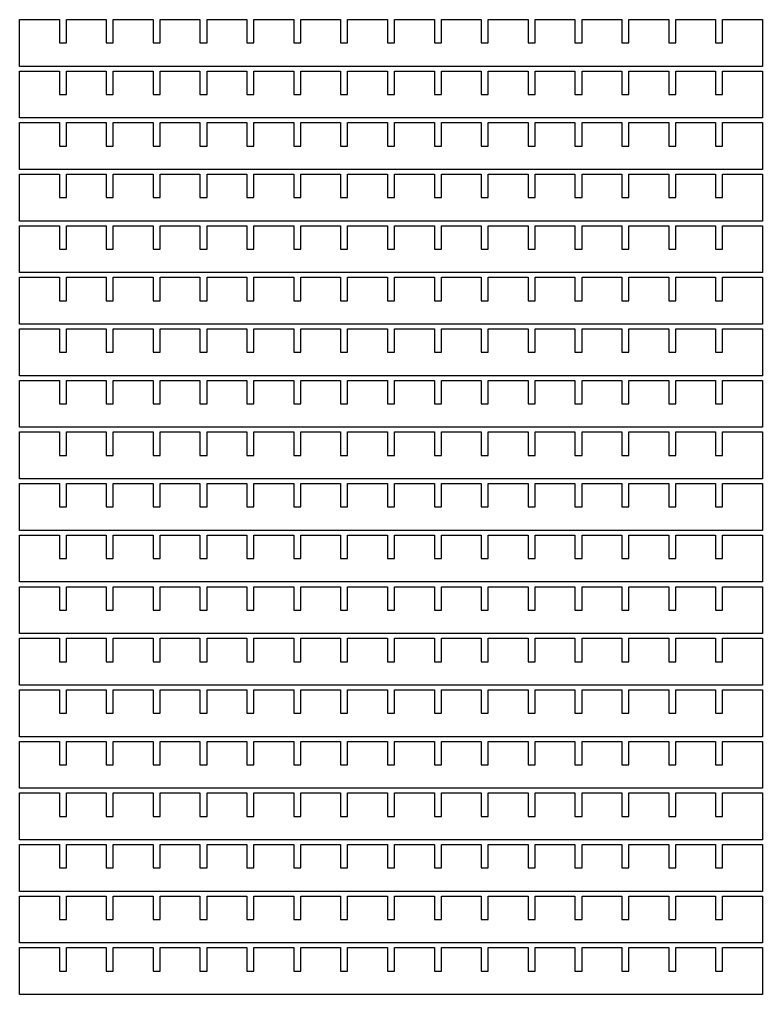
# Model space of a CAD drawing. Extents: x 2 to 649, y 2 to 418.
# Drawn here: x 332 to 649, y 2 to 418 of the extents above; entities that cross this region are included whole.
import ezdxf

# ---------------------------------------------------------------- set-up
doc = ezdxf.new("R2010")
doc.units = 0
doc.layers.add('C00-00-00-BLACK', color=7, linetype='CONTINUOUS')

msp = doc.modelspace()

# ---------------------------------------------------------------- linework, layer by layer
at = {"layer": 'C00-00-00-BLACK'}
for p, q in [((332.001, 408.002), (332.001, 417.999)), ((332.001, 417.999), (349.001, 417.999)), ((349.001, 417.999), (349.001, 408.002)), ((352.001, 408.002), (352.001, 417.999)), ((352.001, 417.999), (368.998, 417.999)), ((368.998, 417.999), (368.998, 408.002)), ((372.001, 408.002), (372.001, 417.999)), ((372.001, 417.999), (389.001, 417.999)), ((389.001, 417.999), (389.001, 408.002)), ((392, 408.002), (392, 417.999)), ((392, 417.999), (409, 417.999)), ((409, 417.999), (409, 408.002)), ((412.002, 408.002), (412.002, 417.999)), ((412.002, 417.999), (429.002, 417.999)), ((429.002, 417.999), (429.002, 408.002)), ((432.001, 408.002), (432.001, 417.999)), ((432.001, 417.999), (449.001, 417.999)), ((449.001, 417.999), (449.001, 408.002)), ((452, 408.002), (452, 417.999)), ((452, 417.999), (469, 417.999)), ((469, 417.999), (469, 408.002)), ((471.999, 408.002), (471.999, 417.999)), ((471.999, 417.999), (488.999, 417.999)), ((488.999, 417.999), (488.999, 408.002)), ((492.002, 408.002), (492.002, 417.999)), ((492.002, 417.999), (509.002, 417.999)), ((509.002, 417.999), (509.002, 408.002)), ((512, 408.002), (512, 417.999)), ((512, 417.999), (529.001, 417.999)), ((529.001, 417.999), (529.001, 408.002)), ((532.003, 408.002), (532.003, 417.999)), ((532.003, 417.999), (549, 417.999)), ((549, 417.999), (549, 408.002)), ((552.002, 408.002), (552.002, 417.999)), ((552.002, 417.999), (568.999, 417.999)), ((568.999, 417.999), (568.999, 408.002)), ((572.001, 408.002), (572.001, 417.999)), ((572.001, 417.999), (589.001, 417.999)), ((589.001, 417.999), (589.001, 408.002)), ((592, 408.002), (592, 417.999)), ((592, 417.999), (609, 417.999)), ((609, 417.999), (609, 408.002)), ((611.999, 408.002), (611.999, 417.999)), ((611.999, 417.999), (629.003, 417.999)), ((629.003, 417.999), (629.003, 408.002)), ((632.001, 408.002), (632.001, 417.999)), ((632.001, 417.999), (649.002, 417.999)), ((649.002, 417.999), (649.002, 408.002)), ((332.001, 398), (332.001, 408.002)), ((349.001, 408.002), (352.001, 408.002)), ((368.998, 408.002), (372.001, 408.002)), ((389.001, 408.002), (392, 408.002)), ((409, 408.002), (412.002, 408.002)), ((429.002, 408.002), (432.001, 408.002)), ((449.001, 408.002), (452, 408.002)), ((469, 408.002), (471.999, 408.002)), ((488.999, 408.002), (492.002, 408.002)), ((509.002, 408.002), (512, 408.002)), ((529.001, 408.002), (532.003, 408.002)), ((549, 408.002), (552.002, 408.002)), ((568.999, 408.002), (572.001, 408.002)), ((589.001, 408.002), (592, 408.002)), ((609, 408.002), (611.999, 408.002)), ((629.003, 408.002), (632.001, 408.002)), ((649.002, 408.002), (649.002, 398)), ((649.002, 398), (332.001, 398)), ((332.001, 386.002), (332.001, 396)), ((332.001, 396), (349.001, 396)), ((349.001, 396), (349.001, 386.002)), ((352.001, 386.002), (352.001, 396)), ((352.001, 396), (368.998, 396)), ((368.998, 396), (368.998, 386.002)), ((372.001, 386.002), (372.001, 396)), ((372.001, 396), (389.001, 396)), ((389.001, 396), (389.001, 386.002)), ((392, 386.002), (392, 396)), ((392, 396), (409, 396)), ((409, 396), (409, 386.002)), ((412.002, 386.002), (412.002, 396)), ((412.002, 396), (429.002, 396)), ((429.002, 396), (429.002, 386.002)), ((432.001, 386.002), (432.001, 396)), ((432.001, 396), (449.001, 396)), ((449.001, 396), (449.001, 386.002)), ((452, 386.002), (452, 396)), ((452, 396), (469, 396)), ((469, 396), (469, 386.002)), ((471.999, 386.002), (471.999, 396)), ((471.999, 396), (488.999, 396)), ((488.999, 396), (488.999, 386.002)), ((492.002, 386.002), (492.002, 396)), ((492.002, 396), (509.002, 396)), ((509.002, 396), (509.002, 386.002)), ((512, 386.002), (512, 396)), ((512, 396), (529.001, 396)), ((529.001, 396), (529.001, 386.002)), ((532.003, 386.002), (532.003, 396)), ((532.003, 396), (549, 396)), ((549, 396), (549, 386.002)), ((552.002, 386.002), (552.002, 396)), ((552.002, 396), (568.999, 396)), ((568.999, 396), (568.999, 386.002)), ((572.001, 386.002), (572.001, 396)), ((572.001, 396), (589.001, 396)), ((589.001, 396), (589.001, 386.002)), ((592, 386.002), (592, 396)), ((592, 396), (609, 396)), ((609, 396), (609, 386.002)), ((611.999, 386.002), (611.999, 396)), ((611.999, 396), (629.003, 396)), ((629.003, 396), (629.003, 386.002)), ((632.001, 386.002), (632.001, 396)), ((632.001, 396), (649.002, 396)), ((649.002, 396), (649.002, 386.002)), ((332.001, 376.001), (332.001, 386.002)), ((349.001, 386.002), (352.001, 386.002)), ((368.998, 386.002), (372.001, 386.002)), ((389.001, 386.002), (392, 386.002)), ((409, 386.002), (412.002, 386.002)), ((429.002, 386.002), (432.001, 386.002)), ((449.001, 386.002), (452, 386.002)), ((469, 386.002), (471.999, 386.002)), ((488.999, 386.002), (492.002, 386.002)), ((509.002, 386.002), (512, 386.002)), ((529.001, 386.002), (532.003, 386.002)), ((549, 386.002), (552.002, 386.002)), ((568.999, 386.002), (572.001, 386.002)), ((589.001, 386.002), (592, 386.002)), ((609, 386.002), (611.999, 386.002)), ((629.003, 386.002), (632.001, 386.002)), ((649.002, 386.002), (649.002, 376.001)), ((649.002, 376.001), (332.001, 376.001)), ((332.001, 364), (332.001, 374.001)), ((332.001, 374.001), (349.001, 374.001)), ((349.001, 374.001), (349.001, 364)), ((352.001, 364), (352.001, 374.001)), ((352.001, 374.001), (368.998, 374.001)), ((368.998, 374.001), (368.998, 364)), ((372.001, 364), (372.001, 374.001)), ((372.001, 374.001), (389.001, 374.001)), ((389.001, 374.001), (389.001, 364)), ((392, 364), (392, 374.001)), ((392, 374.001), (409, 374.001)), ((409, 374.001), (409, 364)), ((412.002, 364), (412.002, 374.001)), ((412.002, 374.001), (429.002, 374.001)), ((429.002, 374.001), (429.002, 364)), ((432.001, 364), (432.001, 374.001)), ((432.001, 374.001), (449.001, 374.001)), ((449.001, 374.001), (449.001, 364)), ((452, 364), (452, 374.001)), ((452, 374.001), (469, 374.001)), ((469, 374.001), (469, 364)), ((471.999, 364), (471.999, 374.001)), ((471.999, 374.001), (488.999, 374.001)), ((488.999, 374.001), (488.999, 364)), ((492.002, 364), (492.002, 374.001)), ((492.002, 374.001), (509.002, 374.001)), ((509.002, 374.001), (509.002, 364)), ((512, 364), (512, 374.001)), ((512, 374.001), (529.001, 374.001)), ((529.001, 374.001), (529.001, 364)), ((532.003, 364), (532.003, 374.001)), ((532.003, 374.001), (549, 374.001)), ((549, 374.001), (549, 364)), ((552.002, 364), (552.002, 374.001)), ((552.002, 374.001), (568.999, 374.001)), ((568.999, 374.001), (568.999, 364)), ((572.001, 364), (572.001, 374.001)), ((572.001, 374.001), (589.001, 374.001)), ((589.001, 374.001), (589.001, 364)), ((592, 364), (592, 374.001)), ((592, 374.001), (609, 374.001)), ((609, 374.001), (609, 364)), ((611.999, 364), (611.999, 374.001)), ((611.999, 374.001), (629.003, 374.001)), ((629.003, 374.001), (629.003, 364)), ((632.001, 364), (632.001, 374.001)), ((632.001, 374.001), (649.002, 374.001)), ((649.002, 374.001), (649.002, 364)), ((332.001, 353.998), (332.001, 364)), ((349.001, 364), (352.001, 364)), ((368.998, 364), (372.001, 364)), ((389.001, 364), (392, 364)), ((409, 364), (412.002, 364)), ((429.002, 364), (432.001, 364)), ((449.001, 364), (452, 364)), ((469, 364), (471.999, 364)), ((488.999, 364), (492.002, 364)), ((509.002, 364), (512, 364)), ((529.001, 364), (532.003, 364)), ((549, 364), (552.002, 364)), ((568.999, 364), (572.001, 364)), ((589.001, 364), (592, 364)), ((609, 364), (611.999, 364)), ((629.003, 364), (632.001, 364)), ((649.002, 364), (649.002, 353.998)), ((649.002, 353.998), (332.001, 353.998)), ((332.001, 342), (332.001, 352.001)), ((332.001, 352.001), (349.001, 352.001)), ((349.001, 352.001), (349.001, 342)), ((352.001, 342), (352.001, 352.001)), ((352.001, 352.001), (368.998, 352.001)), ((368.998, 352.001), (368.998, 342)), ((372.001, 342), (372.001, 352.001)), ((372.001, 352.001), (389.001, 352.001)), ((389.001, 352.001), (389.001, 342)), ((392, 342), (392, 352.001)), ((392, 352.001), (409, 352.001)), ((409, 352.001), (409, 342)), ((412.002, 342), (412.002, 352.001)), ((412.002, 352.001), (429.002, 352.001)), ((429.002, 352.001), (429.002, 342)), ((432.001, 342), (432.001, 352.001)), ((432.001, 352.001), (449.001, 352.001)), ((449.001, 352.001), (449.001, 342)), ((452, 342), (452, 352.001)), ((452, 352.001), (469, 352.001)), ((469, 352.001), (469, 342)), ((471.999, 342), (471.999, 352.001)), ((471.999, 352.001), (488.999, 352.001)), ((488.999, 352.001), (488.999, 342)), ((492.002, 342), (492.002, 352.001)), ((492.002, 352.001), (509.002, 352.001)), ((509.002, 352.001), (509.002, 342)), ((512, 342), (512, 352.001)), ((512, 352.001), (529.001, 352.001)), ((529.001, 352.001), (529.001, 342)), ((532.003, 342), (532.003, 352.001)), ((532.003, 352.001), (549, 352.001)), ((549, 352.001), (549, 342)), ((552.002, 342), (552.002, 352.001)), ((552.002, 352.001), (568.999, 352.001)), ((568.999, 352.001), (568.999, 342)), ((572.001, 342), (572.001, 352.001)), ((572.001, 352.001), (589.001, 352.001)), ((589.001, 352.001), (589.001, 342)), ((592, 342), (592, 352.001)), ((592, 352.001), (609, 352.001)), ((609, 352.001), (609, 342)), ((611.999, 342), (611.999, 352.001)), ((611.999, 352.001), (629.003, 352.001)), ((629.003, 352.001), (629.003, 342)), ((632.001, 342), (632.001, 352.001)), ((632.001, 352.001), (649.002, 352.001)), ((649.002, 352.001), (649.002, 342)), ((332.001, 332.001), (332.001, 342)), ((349.001, 342), (352.001, 342)), ((368.998, 342), (372.001, 342)), ((389.001, 342), (392, 342)), ((409, 342), (412.002, 342)), ((429.002, 342), (432.001, 342)), ((449.001, 342), (452, 342)), ((469, 342), (471.999, 342)), ((488.999, 342), (492.002, 342)), ((509.002, 342), (512, 342)), ((529.001, 342), (532.003, 342)), ((549, 342), (552.002, 342)), ((568.999, 342), (572.001, 342)), ((589.001, 342), (592, 342)), ((609, 342), (611.999, 342)), ((629.003, 342), (632.001, 342)), ((649.002, 342), (649.002, 332.001)), ((649.002, 332.001), (332.001, 332.001)), ((332.001, 320.001), (332.001, 330)), ((332.001, 330), (349.001, 330)), ((349.001, 330), (349.001, 320.001)), ((352.001, 320.001), (352.001, 330)), ((352.001, 330), (368.998, 330)), ((368.998, 330), (368.998, 320.001)), ((372.001, 320.001), (372.001, 330)), ((372.001, 330), (389.001, 330)), ((389.001, 330), (389.001, 320.001)), ((392, 320.001), (392, 330)), ((392, 330), (409, 330)), ((409, 330), (409, 320.001)), ((412.002, 320.001), (412.002, 330)), ((412.002, 330), (429.002, 330)), ((429.002, 330), (429.002, 320.001)), ((432.001, 320.001), (432.001, 330)), ((432.001, 330), (449.001, 330)), ((449.001, 330), (449.001, 320.001)), ((452, 320.001), (452, 330)), ((452, 330), (469, 330)), ((469, 330), (469, 320.001)), ((471.999, 320.001), (471.999, 330)), ((471.999, 330), (488.999, 330)), ((488.999, 330), (488.999, 320.001)), ((492.002, 320.001), (492.002, 330)), ((492.002, 330), (509.002, 330)), ((509.002, 330), (509.002, 320.001)), ((512, 320.001), (512, 330)), ((512, 330), (529.001, 330)), ((529.001, 330), (529.001, 320.001)), ((532.003, 320.001), (532.003, 330)), ((532.003, 330), (549, 330)), ((549, 330), (549, 320.001)), ((552.002, 320.001), (552.002, 330)), ((552.002, 330), (568.999, 330)), ((568.999, 330), (568.999, 320.001)), ((572.001, 320.001), (572.001, 330)), ((572.001, 330), (589.001, 330)), ((589.001, 330), (589.001, 320.001)), ((592, 320.001), (592, 330)), ((592, 330), (609, 330)), ((609, 330), (609, 320.001)), ((611.999, 320.001), (611.999, 330)), ((611.999, 330), (629.003, 330)), ((629.003, 330), (629.003, 320.001)), ((632.001, 320.001), (632.001, 330)), ((632.001, 330), (649.002, 330)), ((649.002, 330), (649.002, 320.001)), ((332.001, 310.001), (332.001, 320.001)), ((349.001, 320.001), (352.001, 320.001)), ((368.998, 320.001), (372.001, 320.001)), ((389.001, 320.001), (392, 320.001)), ((409, 320.001), (412.002, 320.001)), ((429.002, 320.001), (432.001, 320.001)), ((449.001, 320.001), (452, 320.001)), ((469, 320.001), (471.999, 320.001)), ((488.999, 320.001), (492.002, 320.001)), ((509.002, 320.001), (512, 320.001)), ((529.001, 320.001), (532.003, 320.001)), ((549, 320.001), (552.002, 320.001)), ((568.999, 320.001), (572.001, 320.001)), ((589.001, 320.001), (592, 320.001)), ((609, 320.001), (611.999, 320.001)), ((629.003, 320.001), (632.001, 320.001)), ((649.002, 320.001), (649.002, 310.001)), ((649.002, 310.001), (332.001, 310.001)), ((332.001, 298.001), (332.001, 308.001)), ((332.001, 308.001), (349.001, 308.001)), ((349.001, 308.001), (349.001, 298.001)), ((352.001, 298.001), (352.001, 308.001)), ((352.001, 308.001), (368.998, 308.001)), ((368.998, 308.001), (368.998, 298.001)), ((372.001, 298.001), (372.001, 308.001)), ((372.001, 308.001), (389.001, 308.001)), ((389.001, 308.001), (389.001, 298.001)), ((392, 298.001), (392, 308.001)), ((392, 308.001), (409, 308.001)), ((409, 308.001), (409, 298.001)), ((412.002, 298.001), (412.002, 308.001)), ((412.002, 308.001), (429.002, 308.001)), ((429.002, 308.001), (429.002, 298.001)), ((432.001, 298.001), (432.001, 308.001)), ((432.001, 308.001), (449.001, 308.001)), ((449.001, 308.001), (449.001, 298.001)), ((452, 298.001), (452, 308.001)), ((452, 308.001), (469, 308.001)), ((469, 308.001), (469, 298.001)), ((471.999, 298.001), (471.999, 308.001)), ((471.999, 308.001), (488.999, 308.001)), ((488.999, 308.001), (488.999, 298.001)), ((492.002, 298.001), (492.002, 308.001)), ((492.002, 308.001), (509.002, 308.001)), ((509.002, 308.001), (509.002, 298.001)), ((512, 298.001), (512, 308.001)), ((512, 308.001), (529.001, 308.001)), ((529.001, 308.001), (529.001, 298.001)), ((532.003, 298.001), (532.003, 308.001)), ((532.003, 308.001), (549, 308.001)), ((549, 308.001), (549, 298.001)), ((552.002, 298.001), (552.002, 308.001)), ((552.002, 308.001), (568.999, 308.001)), ((568.999, 308.001), (568.999, 298.001)), ((572.001, 298.001), (572.001, 308.001)), ((572.001, 308.001), (589.001, 308.001)), ((589.001, 308.001), (589.001, 298.001)), ((592, 298.001), (592, 308.001)), ((592, 308.001), (609, 308.001)), ((609, 308.001), (609, 298.001)), ((611.999, 298.001), (611.999, 308.001)), ((611.999, 308.001), (629.003, 308.001)), ((629.003, 308.001), (629.003, 298.001)), ((632.001, 298.001), (632.001, 308.001)), ((632.001, 308.001), (649.002, 308.001)), ((649.002, 308.001), (649.002, 298.001)), ((332.001, 288), (332.001, 298.001)), ((349.001, 298.001), (352.001, 298.001)), ((368.998, 298.001), (372.001, 298.001)), ((389.001, 298.001), (392, 298.001)), ((409, 298.001), (412.002, 298.001)), ((429.002, 298.001), (432.001, 298.001)), ((449.001, 298.001), (452, 298.001)), ((469, 298.001), (471.999, 298.001)), ((488.999, 298.001), (492.002, 298.001)), ((509.002, 298.001), (512, 298.001)), ((529.001, 298.001), (532.003, 298.001)), ((549, 298.001), (552.002, 298.001)), ((568.999, 298.001), (572.001, 298.001)), ((589.001, 298.001), (592, 298.001)), ((609, 298.001), (611.999, 298.001)), ((629.003, 298.001), (632.001, 298.001)), ((649.002, 298.001), (649.002, 288)), ((649.002, 288), (332.001, 288)), ((332.001, 276), (332.001, 286.001)), ((332.001, 286.001), (349.001, 286.001)), ((349.001, 286.001), (349.001, 276)), ((352.001, 276), (352.001, 286.001)), ((352.001, 286.001), (368.998, 286.001)), ((368.998, 286.001), (368.998, 276)), ((372.001, 276), (372.001, 286.001)), ((372.001, 286.001), (389.001, 286.001)), ((389.001, 286.001), (389.001, 276)), ((392, 276), (392, 286.001)), ((392, 286.001), (409, 286.001)), ((409, 286.001), (409, 276)), ((412.002, 276), (412.002, 286.001)), ((412.002, 286.001), (429.002, 286.001)), ((429.002, 286.001), (429.002, 276)), ((432.001, 276), (432.001, 286.001)), ((432.001, 286.001), (449.001, 286.001)), ((449.001, 286.001), (449.001, 276)), ((452, 276), (452, 286.001)), ((452, 286.001), (469, 286.001)), ((469, 286.001), (469, 276)), ((471.999, 276), (471.999, 286.001)), ((471.999, 286.001), (488.999, 286.001)), ((488.999, 286.001), (488.999, 276)), ((492.002, 276), (492.002, 286.001)), ((492.002, 286.001), (509.002, 286.001)), ((509.002, 286.001), (509.002, 276)), ((512, 276), (512, 286.001)), ((512, 286.001), (529.001, 286.001)), ((529.001, 286.001), (529.001, 276)), ((532.003, 276), (532.003, 286.001)), ((532.003, 286.001), (549, 286.001)), ((549, 286.001), (549, 276)), ((552.002, 276), (552.002, 286.001)), ((552.002, 286.001), (568.999, 286.001)), ((568.999, 286.001), (568.999, 276)), ((572.001, 276), (572.001, 286.001)), ((572.001, 286.001), (589.001, 286.001)), ((589.001, 286.001), (589.001, 276)), ((592, 276), (592, 286.001)), ((592, 286.001), (609, 286.001)), ((609, 286.001), (609, 276)), ((611.999, 276), (611.999, 286.001)), ((611.999, 286.001), (629.003, 286.001)), ((629.003, 286.001), (629.003, 276)), ((632.001, 276), (632.001, 286.001)), ((632.001, 286.001), (649.002, 286.001)), ((649.002, 286.001), (649.002, 276)), ((332.001, 266), (332.001, 276)), ((349.001, 276), (352.001, 276)), ((368.998, 276), (372.001, 276)), ((389.001, 276), (392, 276)), ((409, 276), (412.002, 276)), ((429.002, 276), (432.001, 276)), ((449.001, 276), (452, 276)), ((469, 276), (471.999, 276)), ((488.999, 276), (492.002, 276)), ((509.002, 276), (512, 276)), ((529.001, 276), (532.003, 276)), ((549, 276), (552.002, 276)), ((568.999, 276), (572.001, 276)), ((589.001, 276), (592, 276)), ((609, 276), (611.999, 276)), ((629.003, 276), (632.001, 276)), ((649.002, 276), (649.002, 266)), ((649.002, 266), (332.001, 266)), ((332.001, 254), (332.001, 264.001)), ((332.001, 264.001), (349.001, 264.001)), ((349.001, 264.001), (349.001, 254)), ((352.001, 254), (352.001, 264.001)), ((352.001, 264.001), (368.998, 264.001)), ((368.998, 264.001), (368.998, 254)), ((372.001, 254), (372.001, 264.001)), ((372.001, 264.001), (389.001, 264.001)), ((389.001, 264.001), (389.001, 254)), ((392, 254), (392, 264.001)), ((392, 264.001), (409, 264.001)), ((409, 264.001), (409, 254)), ((412.002, 254), (412.002, 264.001)), ((412.002, 264.001), (429.002, 264.001)), ((429.002, 264.001), (429.002, 254)), ((432.001, 254), (432.001, 264.001)), ((432.001, 264.001), (449.001, 264.001)), ((449.001, 264.001), (449.001, 254)), ((452, 254), (452, 264.001)), ((452, 264.001), (469, 264.001)), ((469, 264.001), (469, 254)), ((471.999, 254), (471.999, 264.001)), ((471.999, 264.001), (488.999, 264.001)), ((488.999, 264.001), (488.999, 254)), ((492.002, 254), (492.002, 264.001)), ((492.002, 264.001), (509.002, 264.001)), ((509.002, 264.001), (509.002, 254)), ((512, 254), (512, 264.001)), ((512, 264.001), (529.001, 264.001)), ((529.001, 264.001), (529.001, 254)), ((532.003, 254), (532.003, 264.001)), ((532.003, 264.001), (549, 264.001)), ((549, 264.001), (549, 254)), ((552.002, 254), (552.002, 264.001)), ((552.002, 264.001), (568.999, 264.001)), ((568.999, 264.001), (568.999, 254)), ((572.001, 254), (572.001, 264.001)), ((572.001, 264.001), (589.001, 264.001)), ((589.001, 264.001), (589.001, 254)), ((592, 254), (592, 264.001)), ((592, 264.001), (609, 264.001)), ((609, 264.001), (609, 254)), ((611.999, 254), (611.999, 264.001)), ((611.999, 264.001), (629.003, 264.001)), ((629.003, 264.001), (629.003, 254)), ((632.001, 254), (632.001, 264.001)), ((632.001, 264.001), (649.002, 264.001)), ((649.002, 264.001), (649.002, 254)), ((332.001, 244.001), (332.001, 254)), ((349.001, 254), (352.001, 254)), ((368.998, 254), (372.001, 254)), ((389.001, 254), (392, 254)), ((409, 254), (412.002, 254)), ((429.002, 254), (432.001, 254)), ((449.001, 254), (452, 254)), ((469, 254), (471.999, 254)), ((488.999, 254), (492.002, 254)), ((509.002, 254), (512, 254)), ((529.001, 254), (532.003, 254)), ((549, 254), (552.002, 254)), ((568.999, 254), (572.001, 254)), ((589.001, 254), (592, 254)), ((609, 254), (611.999, 254)), ((629.003, 254), (632.001, 254)), ((649.002, 254), (649.002, 244.001)), ((649.002, 244.001), (332.001, 244.001)), ((332.001, 232.001), (332.001, 242)), ((332.001, 242), (349.001, 242)), ((349.001, 242), (349.001, 232.001)), ((352.001, 232.001), (352.001, 242)), ((352.001, 242), (368.998, 242)), ((368.998, 242), (368.998, 232.001)), ((372.001, 232.001), (372.001, 242)), ((372.001, 242), (389.001, 242)), ((389.001, 242), (389.001, 232.001)), ((392, 232.001), (392, 242)), ((392, 242), (409, 242)), ((409, 242), (409, 232.001)), ((412.002, 232.001), (412.002, 242)), ((412.002, 242), (429.002, 242)), ((429.002, 242), (429.002, 232.001)), ((432.001, 232.001), (432.001, 242)), ((432.001, 242), (449.001, 242)), ((449.001, 242), (449.001, 232.001)), ((452, 232.001), (452, 242)), ((452, 242), (469, 242)), ((469, 242), (469, 232.001)), ((471.999, 232.001), (471.999, 242)), ((471.999, 242), (488.999, 242)), ((488.999, 242), (488.999, 232.001)), ((492.002, 232.001), (492.002, 242)), ((492.002, 242), (509.002, 242)), ((509.002, 242), (509.002, 232.001)), ((512, 232.001), (512, 242)), ((512, 242), (529.001, 242)), ((529.001, 242), (529.001, 232.001)), ((532.003, 232.001), (532.003, 242)), ((532.003, 242), (549, 242)), ((549, 242), (549, 232.001)), ((552.002, 232.001), (552.002, 242)), ((552.002, 242), (568.999, 242)), ((568.999, 242), (568.999, 232.001)), ((572.001, 232.001), (572.001, 242)), ((572.001, 242), (589.001, 242)), ((589.001, 242), (589.001, 232.001)), ((592, 232.001), (592, 242)), ((592, 242), (609, 242)), ((609, 242), (609, 232.001)), ((611.999, 232.001), (611.999, 242)), ((611.999, 242), (629.003, 242)), ((629.003, 242), (629.003, 232.001)), ((632.001, 232.001), (632.001, 242)), ((632.001, 242), (649.002, 242)), ((649.002, 242), (649.002, 232.001)), ((332.001, 222.001), (332.001, 232.001)), ((349.001, 232.001), (352.001, 232.001)), ((368.998, 232.001), (372.001, 232.001)), ((389.001, 232.001), (392, 232.001)), ((409, 232.001), (412.002, 232.001)), ((429.002, 232.001), (432.001, 232.001)), ((449.001, 232.001), (452, 232.001)), ((469, 232.001), (471.999, 232.001)), ((488.999, 232.001), (492.002, 232.001)), ((509.002, 232.001), (512, 232.001)), ((529.001, 232.001), (532.003, 232.001)), ((549, 232.001), (552.002, 232.001)), ((568.999, 232.001), (572.001, 232.001)), ((589.001, 232.001), (592, 232.001)), ((609, 232.001), (611.999, 232.001)), ((629.003, 232.001), (632.001, 232.001)), ((649.002, 232.001), (649.002, 222.001)), ((649.002, 222.001), (332.001, 222.001)), ((332.001, 210), (332.001, 220.001)), ((332.001, 220.001), (349.001, 220.001)), ((349.001, 220.001), (349.001, 210)), ((352.001, 210), (352.001, 220.001)), ((352.001, 220.001), (368.998, 220.001)), ((368.998, 220.001), (368.998, 210)), ((372.001, 210), (372.001, 220.001)), ((372.001, 220.001), (389.001, 220.001)), ((389.001, 220.001), (389.001, 210)), ((392, 210), (392, 220.001)), ((392, 220.001), (409, 220.001)), ((409, 220.001), (409, 210)), ((412.002, 210), (412.002, 220.001)), ((412.002, 220.001), (429.002, 220.001)), ((429.002, 220.001), (429.002, 210)), ((432.001, 210), (432.001, 220.001)), ((432.001, 220.001), (449.001, 220.001)), ((449.001, 220.001), (449.001, 210)), ((452, 210), (452, 220.001)), ((452, 220.001), (469, 220.001)), ((469, 220.001), (469, 210)), ((471.999, 210), (471.999, 220.001)), ((471.999, 220.001), (488.999, 220.001)), ((488.999, 220.001), (488.999, 210)), ((492.002, 210), (492.002, 220.001)), ((492.002, 220.001), (509.002, 220.001)), ((509.002, 220.001), (509.002, 210)), ((512, 210), (512, 220.001)), ((512, 220.001), (529.001, 220.001)), ((529.001, 220.001), (529.001, 210)), ((532.003, 210), (532.003, 220.001)), ((532.003, 220.001), (549, 220.001)), ((549, 220.001), (549, 210)), ((552.002, 210), (552.002, 220.001)), ((552.002, 220.001), (568.999, 220.001)), ((568.999, 220.001), (568.999, 210)), ((572.001, 210), (572.001, 220.001)), ((572.001, 220.001), (589.001, 220.001)), ((589.001, 220.001), (589.001, 210)), ((592, 210), (592, 220.001)), ((592, 220.001), (609, 220.001)), ((609, 220.001), (609, 210)), ((611.999, 210), (611.999, 220.001)), ((611.999, 220.001), (629.003, 220.001)), ((629.003, 220.001), (629.003, 210)), ((632.001, 210), (632.001, 220.001)), ((632.001, 220.001), (649.002, 220.001)), ((649.002, 220.001), (649.002, 210)), ((332.001, 200), (332.001, 210)), ((349.001, 210), (352.001, 210)), ((368.998, 210), (372.001, 210)), ((389.001, 210), (392, 210)), ((409, 210), (412.002, 210)), ((429.002, 210), (432.001, 210)), ((449.001, 210), (452, 210)), ((469, 210), (471.999, 210)), ((488.999, 210), (492.002, 210)), ((509.002, 210), (512, 210)), ((529.001, 210), (532.003, 210)), ((549, 210), (552.002, 210)), ((568.999, 210), (572.001, 210)), ((589.001, 210), (592, 210)), ((609, 210), (611.999, 210)), ((629.003, 210), (632.001, 210)), ((649.002, 210), (649.002, 200)), ((649.002, 200), (332.001, 200)), ((332.001, 188), (332.001, 198.001)), ((332.001, 198.001), (349.001, 198.001)), ((349.001, 198.001), (349.001, 188)), ((352.001, 188), (352.001, 198.001)), ((352.001, 198.001), (368.998, 198.001)), ((368.998, 198.001), (368.998, 188)), ((372.001, 188), (372.001, 198.001)), ((372.001, 198.001), (389.001, 198.001)), ((389.001, 198.001), (389.001, 188)), ((392, 188), (392, 198.001)), ((392, 198.001), (409, 198.001)), ((409, 198.001), (409, 188)), ((412.002, 188), (412.002, 198.001)), ((412.002, 198.001), (429.002, 198.001)), ((429.002, 198.001), (429.002, 188)), ((432.001, 188), (432.001, 198.001)), ((432.001, 198.001), (449.001, 198.001)), ((449.001, 198.001), (449.001, 188)), ((452, 188), (452, 198.001)), ((452, 198.001), (469, 198.001)), ((469, 198.001), (469, 188)), ((471.999, 188), (471.999, 198.001)), ((471.999, 198.001), (488.999, 198.001)), ((488.999, 198.001), (488.999, 188)), ((492.002, 188), (492.002, 198.001)), ((492.002, 198.001), (509.002, 198.001)), ((509.002, 198.001), (509.002, 188)), ((512, 188), (512, 198.001)), ((512, 198.001), (529.001, 198.001)), ((529.001, 198.001), (529.001, 188)), ((532.003, 188), (532.003, 198.001)), ((532.003, 198.001), (549, 198.001)), ((549, 198.001), (549, 188)), ((552.002, 188), (552.002, 198.001)), ((552.002, 198.001), (568.999, 198.001)), ((568.999, 198.001), (568.999, 188)), ((572.001, 188), (572.001, 198.001)), ((572.001, 198.001), (589.001, 198.001)), ((589.001, 198.001), (589.001, 188)), ((592, 188), (592, 198.001)), ((592, 198.001), (609, 198.001)), ((609, 198.001), (609, 188)), ((611.999, 188), (611.999, 198.001)), ((611.999, 198.001), (629.003, 198.001)), ((629.003, 198.001), (629.003, 188)), ((632.001, 188), (632.001, 198.001)), ((632.001, 198.001), (649.002, 198.001)), ((649.002, 198.001), (649.002, 188)), ((332.001, 178), (332.001, 188)), ((349.001, 188), (352.001, 188)), ((368.998, 188), (372.001, 188)), ((389.001, 188), (392, 188)), ((409, 188), (412.002, 188)), ((429.002, 188), (432.001, 188)), ((449.001, 188), (452, 188)), ((469, 188), (471.999, 188)), ((488.999, 188), (492.002, 188)), ((509.002, 188), (512, 188)), ((529.001, 188), (532.003, 188)), ((549, 188), (552.002, 188)), ((568.999, 188), (572.001, 188)), ((589.001, 188), (592, 188)), ((609, 188), (611.999, 188)), ((629.003, 188), (632.001, 188)), ((649.002, 188), (649.002, 178)), ((649.002, 178), (332.001, 178)), ((332.001, 166), (332.001, 176)), ((332.001, 176), (349.001, 176)), ((349.001, 176), (349.001, 166)), ((352.001, 166), (352.001, 176)), ((352.001, 176), (368.998, 176)), ((368.998, 176), (368.998, 166)), ((372.001, 166), (372.001, 176)), ((372.001, 176), (389.001, 176)), ((389.001, 176), (389.001, 166)), ((392, 166), (392, 176)), ((392, 176), (409, 176)), ((409, 176), (409, 166)), ((412.002, 166), (412.002, 176)), ((412.002, 176), (429.002, 176)), ((429.002, 176), (429.002, 166)), ((432.001, 166), (432.001, 176)), ((432.001, 176), (449.001, 176)), ((449.001, 176), (449.001, 166)), ((452, 166), (452, 176)), ((452, 176), (469, 176)), ((469, 176), (469, 166)), ((471.999, 166), (471.999, 176)), ((471.999, 176), (488.999, 176)), ((488.999, 176), (488.999, 166)), ((492.002, 166), (492.002, 176)), ((492.002, 176), (509.002, 176)), ((509.002, 176), (509.002, 166)), ((512, 166), (512, 176)), ((512, 176), (529.001, 176)), ((529.001, 176), (529.001, 166)), ((532.003, 166), (532.003, 176)), ((532.003, 176), (549, 176)), ((549, 176), (549, 166)), ((552.002, 166), (552.002, 176)), ((552.002, 176), (568.999, 176)), ((568.999, 176), (568.999, 166)), ((572.001, 166), (572.001, 176)), ((572.001, 176), (589.001, 176)), ((589.001, 176), (589.001, 166)), ((592, 166), (592, 176)), ((592, 176), (609, 176)), ((609, 176), (609, 166)), ((611.999, 166), (611.999, 176)), ((611.999, 176), (629.003, 176)), ((629.003, 176), (629.003, 166)), ((632.001, 166), (632.001, 176)), ((632.001, 176), (649.002, 176)), ((649.002, 176), (649.002, 166)), ((332.001, 156.001), (332.001, 166)), ((349.001, 166), (352.001, 166)), ((368.998, 166), (372.001, 166)), ((389.001, 166), (392, 166)), ((409, 166), (412.002, 166)), ((429.002, 166), (432.001, 166)), ((449.001, 166), (452, 166)), ((469, 166), (471.999, 166)), ((488.999, 166), (492.002, 166)), ((509.002, 166), (512, 166)), ((529.001, 166), (532.003, 166)), ((549, 166), (552.002, 166)), ((568.999, 166), (572.001, 166)), ((589.001, 166), (592, 166)), ((609, 166), (611.999, 166)), ((629.003, 166), (632.001, 166)), ((649.002, 166), (649.002, 156.001)), ((649.002, 156.001), (332.001, 156.001)), ((332.001, 144.001), (332.001, 154)), ((332.001, 154), (349.001, 154)), ((349.001, 154), (349.001, 144.001)), ((352.001, 144.001), (352.001, 154)), ((352.001, 154), (368.998, 154)), ((368.998, 154), (368.998, 144.001)), ((372.001, 144.001), (372.001, 154)), ((372.001, 154), (389.001, 154)), ((389.001, 154), (389.001, 144.001)), ((392, 144.001), (392, 154)), ((392, 154), (409, 154)), ((409, 154), (409, 144.001)), ((412.002, 144.001), (412.002, 154)), ((412.002, 154), (429.002, 154)), ((429.002, 154), (429.002, 144.001)), ((432.001, 144.001), (432.001, 154)), ((432.001, 154), (449.001, 154)), ((449.001, 154), (449.001, 144.001)), ((452, 144.001), (452, 154)), ((452, 154), (469, 154)), ((469, 154), (469, 144.001)), ((471.999, 144.001), (471.999, 154)), ((471.999, 154), (488.999, 154)), ((488.999, 154), (488.999, 144.001)), ((492.002, 144.001), (492.002, 154)), ((492.002, 154), (509.002, 154)), ((509.002, 154), (509.002, 144.001)), ((512, 144.001), (512, 154)), ((512, 154), (529.001, 154)), ((529.001, 154), (529.001, 144.001)), ((532.003, 144.001), (532.003, 154)), ((532.003, 154), (549, 154)), ((549, 154), (549, 144.001)), ((552.002, 144.001), (552.002, 154)), ((552.002, 154), (568.999, 154)), ((568.999, 154), (568.999, 144.001)), ((572.001, 144.001), (572.001, 154)), ((572.001, 154), (589.001, 154)), ((589.001, 154), (589.001, 144.001)), ((592, 144.001), (592, 154)), ((592, 154), (609, 154)), ((609, 154), (609, 144.001)), ((611.999, 144.001), (611.999, 154)), ((611.999, 154), (629.003, 154)), ((629.003, 154), (629.003, 144.001)), ((632.001, 144.001), (632.001, 154)), ((632.001, 154), (649.002, 154)), ((649.002, 154), (649.002, 144.001)), ((332.001, 134.001), (332.001, 144.001)), ((349.001, 144.001), (352.001, 144.001)), ((368.998, 144.001), (372.001, 144.001)), ((389.001, 144.001), (392, 144.001)), ((409, 144.001), (412.002, 144.001)), ((429.002, 144.001), (432.001, 144.001)), ((449.001, 144.001), (452, 144.001)), ((469, 144.001), (471.999, 144.001)), ((488.999, 144.001), (492.002, 144.001)), ((509.002, 144.001), (512, 144.001)), ((529.001, 144.001), (532.003, 144.001)), ((549, 144.001), (552.002, 144.001)), ((568.999, 144.001), (572.001, 144.001)), ((589.001, 144.001), (592, 144.001)), ((609, 144.001), (611.999, 144.001)), ((629.003, 144.001), (632.001, 144.001)), ((649.002, 144.001), (649.002, 134.001)), ((649.002, 134.001), (332.001, 134.001)), ((332.001, 122), (332.001, 132.001)), ((332.001, 132.001), (349.001, 132.001)), ((349.001, 132.001), (349.001, 122)), ((352.001, 122), (352.001, 132.001)), ((352.001, 132.001), (368.998, 132.001)), ((368.998, 132.001), (368.998, 122)), ((372.001, 122), (372.001, 132.001)), ((372.001, 132.001), (389.001, 132.001)), ((389.001, 132.001), (389.001, 122)), ((392, 122), (392, 132.001)), ((392, 132.001), (409, 132.001)), ((409, 132.001), (409, 122)), ((412.002, 122), (412.002, 132.001)), ((412.002, 132.001), (429.002, 132.001)), ((429.002, 132.001), (429.002, 122)), ((432.001, 122), (432.001, 132.001)), ((432.001, 132.001), (449.001, 132.001)), ((449.001, 132.001), (449.001, 122)), ((452, 122), (452, 132.001)), ((452, 132.001), (469, 132.001)), ((469, 132.001), (469, 122)), ((471.999, 122), (471.999, 132.001)), ((471.999, 132.001), (488.999, 132.001)), ((488.999, 132.001), (488.999, 122)), ((492.002, 122), (492.002, 132.001)), ((492.002, 132.001), (509.002, 132.001)), ((509.002, 132.001), (509.002, 122)), ((512, 122), (512, 132.001)), ((512, 132.001), (529.001, 132.001)), ((529.001, 132.001), (529.001, 122)), ((532.003, 122), (532.003, 132.001)), ((532.003, 132.001), (549, 132.001)), ((549, 132.001), (549, 122)), ((552.002, 122), (552.002, 132.001)), ((552.002, 132.001), (568.999, 132.001)), ((568.999, 132.001), (568.999, 122)), ((572.001, 122), (572.001, 132.001)), ((572.001, 132.001), (589.001, 132.001)), ((589.001, 132.001), (589.001, 122)), ((592, 122), (592, 132.001)), ((592, 132.001), (609, 132.001)), ((609, 132.001), (609, 122)), ((611.999, 122), (611.999, 132.001)), ((611.999, 132.001), (629.003, 132.001)), ((629.003, 132.001), (629.003, 122)), ((632.001, 122), (632.001, 132.001)), ((632.001, 132.001), (649.002, 132.001)), ((649.002, 132.001), (649.002, 122)), ((332.001, 112), (332.001, 122)), ((349.001, 122), (352.001, 122)), ((368.998, 122), (372.001, 122)), ((389.001, 122), (392, 122)), ((409, 122), (412.002, 122)), ((429.002, 122), (432.001, 122)), ((449.001, 122), (452, 122)), ((469, 122), (471.999, 122)), ((488.999, 122), (492.002, 122)), ((509.002, 122), (512, 122)), ((529.001, 122), (532.003, 122)), ((549, 122), (552.002, 122)), ((568.999, 122), (572.001, 122)), ((589.001, 122), (592, 122)), ((609, 122), (611.999, 122)), ((629.003, 122), (632.001, 122)), ((649.002, 122), (649.002, 112)), ((649.002, 112), (332.001, 112)), ((332.001, 100), (332.001, 110.001)), ((332.001, 110.001), (349.001, 110.001)), ((349.001, 110.001), (349.001, 100)), ((352.001, 100), (352.001, 110.001)), ((352.001, 110.001), (368.998, 110.001)), ((368.998, 110.001), (368.998, 100)), ((372.001, 100), (372.001, 110.001)), ((372.001, 110.001), (389.001, 110.001)), ((389.001, 110.001), (389.001, 100)), ((392, 100), (392, 110.001)), ((392, 110.001), (409, 110.001)), ((409, 110.001), (409, 100)), ((412.002, 100), (412.002, 110.001)), ((412.002, 110.001), (429.002, 110.001)), ((429.002, 110.001), (429.002, 100)), ((432.001, 100), (432.001, 110.001)), ((432.001, 110.001), (449.001, 110.001)), ((449.001, 110.001), (449.001, 100)), ((452, 100), (452, 110.001)), ((452, 110.001), (469, 110.001)), ((469, 110.001), (469, 100)), ((471.999, 100), (471.999, 110.001)), ((471.999, 110.001), (488.999, 110.001)), ((488.999, 110.001), (488.999, 100)), ((492.002, 100), (492.002, 110.001)), ((492.002, 110.001), (509.002, 110.001)), ((509.002, 110.001), (509.002, 100)), ((512, 100), (512, 110.001)), ((512, 110.001), (529.001, 110.001)), ((529.001, 110.001), (529.001, 100)), ((532.003, 100), (532.003, 110.001)), ((532.003, 110.001), (549, 110.001)), ((549, 110.001), (549, 100)), ((552.002, 100), (552.002, 110.001)), ((552.002, 110.001), (568.999, 110.001)), ((568.999, 110.001), (568.999, 100)), ((572.001, 100), (572.001, 110.001)), ((572.001, 110.001), (589.001, 110.001)), ((589.001, 110.001), (589.001, 100)), ((592, 100), (592, 110.001)), ((592, 110.001), (609, 110.001)), ((609, 110.001), (609, 100)), ((611.999, 100), (611.999, 110.001)), ((611.999, 110.001), (629.003, 110.001)), ((629.003, 110.001), (629.003, 100)), ((632.001, 100), (632.001, 110.001)), ((632.001, 110.001), (649.002, 110.001)), ((649.002, 110.001), (649.002, 100)), ((332.001, 89.9996), (332.001, 100)), ((349.001, 100), (352.001, 100)), ((368.998, 100), (372.001, 100)), ((389.001, 100), (392, 100)), ((409, 100), (412.002, 100)), ((429.002, 100), (432.001, 100)), ((449.001, 100), (452, 100)), ((469, 100), (471.999, 100)), ((488.999, 100), (492.002, 100)), ((509.002, 100), (512, 100)), ((529.001, 100), (532.003, 100)), ((549, 100), (552.002, 100)), ((568.999, 100), (572.001, 100)), ((589.001, 100), (592, 100)), ((609, 100), (611.999, 100)), ((629.003, 100), (632.001, 100)), ((649.002, 100), (649.002, 89.9996)), ((649.002, 89.9996), (332.001, 89.9996)), ((332.001, 77.9999), (332.001, 88.0001)), ((332.001, 88.0001), (349.001, 88.0001)), ((349.001, 88.0001), (349.001, 77.9999)), ((352.001, 77.9999), (352.001, 88.0001)), ((352.001, 88.0001), (368.998, 88.0001)), ((368.998, 88.0001), (368.998, 77.9999)), ((372.001, 77.9999), (372.001, 88.0001)), ((372.001, 88.0001), (389.001, 88.0001)), ((389.001, 88.0001), (389.001, 77.9999)), ((392, 77.9999), (392, 88.0001)), ((392, 88.0001), (409, 88.0001)), ((409, 88.0001), (409, 77.9999)), ((412.002, 77.9999), (412.002, 88.0001)), ((412.002, 88.0001), (429.002, 88.0001)), ((429.002, 88.0001), (429.002, 77.9999)), ((432.001, 77.9999), (432.001, 88.0001)), ((432.001, 88.0001), (449.001, 88.0001)), ((449.001, 88.0001), (449.001, 77.9999)), ((452, 77.9999), (452, 88.0001)), ((452, 88.0001), (469, 88.0001)), ((469, 88.0001), (469, 77.9999)), ((471.999, 77.9999), (471.999, 88.0001)), ((471.999, 88.0001), (488.999, 88.0001)), ((488.999, 88.0001), (488.999, 77.9999)), ((492.002, 77.9999), (492.002, 88.0001)), ((492.002, 88.0001), (509.002, 88.0001)), ((509.002, 88.0001), (509.002, 77.9999)), ((512, 77.9999), (512, 88.0001)), ((512, 88.0001), (529.001, 88.0001)), ((529.001, 88.0001), (529.001, 77.9999)), ((532.003, 77.9999), (532.003, 88.0001)), ((532.003, 88.0001), (549, 88.0001)), ((549, 88.0001), (549, 77.9999)), ((552.002, 77.9999), (552.002, 88.0001)), ((552.002, 88.0001), (568.999, 88.0001)), ((568.999, 88.0001), (568.999, 77.9999)), ((572.001, 77.9999), (572.001, 88.0001)), ((572.001, 88.0001), (589.001, 88.0001)), ((589.001, 88.0001), (589.001, 77.9999)), ((592, 77.9999), (592, 88.0001)), ((592, 88.0001), (609, 88.0001)), ((609, 88.0001), (609, 77.9999)), ((611.999, 77.9999), (611.999, 88.0001)), ((611.999, 88.0001), (629.003, 88.0001)), ((629.003, 88.0001), (629.003, 77.9999)), ((632.001, 77.9999), (632.001, 88.0001)), ((632.001, 88.0001), (649.002, 88.0001)), ((649.002, 88.0001), (649.002, 77.9999)), ((332.001, 68.0007), (332.001, 77.9999)), ((349.001, 77.9999), (352.001, 77.9999)), ((368.998, 77.9999), (372.001, 77.9999)), ((389.001, 77.9999), (392, 77.9999)), ((409, 77.9999), (412.002, 77.9999)), ((429.002, 77.9999), (432.001, 77.9999)), ((449.001, 77.9999), (452, 77.9999)), ((469, 77.9999), (471.999, 77.9999)), ((488.999, 77.9999), (492.002, 77.9999)), ((509.002, 77.9999), (512, 77.9999)), ((529.001, 77.9999), (532.003, 77.9999)), ((549, 77.9999), (552.002, 77.9999)), ((568.999, 77.9999), (572.001, 77.9999)), ((589.001, 77.9999), (592, 77.9999)), ((609, 77.9999), (611.999, 77.9999)), ((629.003, 77.9999), (632.001, 77.9999)), ((649.002, 77.9999), (649.002, 68.0007)), ((649.002, 68.0007), (332.001, 68.0007)), ((332.001, 56.0007), (332.001, 65.9998)), ((332.001, 65.9998), (349.001, 65.9998)), ((349.001, 65.9998), (349.001, 56.0007)), ((352.001, 56.0007), (352.001, 65.9998)), ((352.001, 65.9998), (368.998, 65.9998)), ((368.998, 65.9998), (368.998, 56.0007)), ((372.001, 56.0007), (372.001, 65.9998)), ((372.001, 65.9998), (389.001, 65.9998)), ((389.001, 65.9998), (389.001, 56.0007)), ((392, 56.0007), (392, 65.9998)), ((392, 65.9998), (409, 65.9998)), ((409, 65.9998), (409, 56.0007)), ((412.002, 56.0007), (412.002, 65.9998)), ((412.002, 65.9998), (429.002, 65.9998)), ((429.002, 65.9998), (429.002, 56.0007)), ((432.001, 56.0007), (432.001, 65.9998)), ((432.001, 65.9998), (449.001, 65.9998)), ((449.001, 65.9998), (449.001, 56.0007)), ((452, 56.0007), (452, 65.9998)), ((452, 65.9998), (469, 65.9998)), ((469, 65.9998), (469, 56.0007)), ((471.999, 56.0007), (471.999, 65.9998)), ((471.999, 65.9998), (488.999, 65.9998)), ((488.999, 65.9998), (488.999, 56.0007)), ((492.002, 56.0007), (492.002, 65.9998)), ((492.002, 65.9998), (509.002, 65.9998)), ((509.002, 65.9998), (509.002, 56.0007)), ((512, 56.0007), (512, 65.9998)), ((512, 65.9998), (529.001, 65.9998)), ((529.001, 65.9998), (529.001, 56.0007)), ((532.003, 56.0007), (532.003, 65.9998)), ((532.003, 65.9998), (549, 65.9998)), ((549, 65.9998), (549, 56.0007)), ((552.002, 56.0007), (552.002, 65.9998)), ((552.002, 65.9998), (568.999, 65.9998)), ((568.999, 65.9998), (568.999, 56.0007)), ((572.001, 56.0007), (572.001, 65.9998)), ((572.001, 65.9998), (589.001, 65.9998)), ((589.001, 65.9998), (589.001, 56.0007)), ((592, 56.0007), (592, 65.9998)), ((592, 65.9998), (609, 65.9998)), ((609, 65.9998), (609, 56.0007)), ((611.999, 56.0007), (611.999, 65.9998)), ((611.999, 65.9998), (629.003, 65.9998)), ((629.003, 65.9998), (629.003, 56.0007)), ((632.001, 56.0007), (632.001, 65.9998)), ((632.001, 65.9998), (649.002, 65.9998)), ((649.002, 65.9998), (649.002, 56.0007)), ((332.001, 46.0005), (332.001, 56.0007)), ((349.001, 56.0007), (352.001, 56.0007)), ((368.998, 56.0007), (372.001, 56.0007)), ((389.001, 56.0007), (392, 56.0007)), ((409, 56.0007), (412.002, 56.0007)), ((429.002, 56.0007), (432.001, 56.0007)), ((449.001, 56.0007), (452, 56.0007)), ((469, 56.0007), (471.999, 56.0007)), ((488.999, 56.0007), (492.002, 56.0007)), ((509.002, 56.0007), (512, 56.0007)), ((529.001, 56.0007), (532.003, 56.0007)), ((549, 56.0007), (552.002, 56.0007)), ((568.999, 56.0007), (572.001, 56.0007)), ((589.001, 56.0007), (592, 56.0007)), ((609, 56.0007), (611.999, 56.0007)), ((629.003, 56.0007), (632.001, 56.0007)), ((649.002, 56.0007), (649.002, 46.0005)), ((649.002, 46.0005), (332.001, 46.0005)), ((332.001, 34.0003), (332.001, 44.0009)), ((332.001, 44.0009), (349.001, 44.0009)), ((349.001, 44.0009), (349.001, 34.0003)), ((352.001, 34.0003), (352.001, 44.0009)), ((352.001, 44.0009), (368.998, 44.0009)), ((368.998, 44.0009), (368.998, 34.0003)), ((372.001, 34.0003), (372.001, 44.0009)), ((372.001, 44.0009), (389.001, 44.0009)), ((389.001, 44.0009), (389.001, 34.0003)), ((392, 34.0003), (392, 44.0009)), ((392, 44.0009), (409, 44.0009)), ((409, 44.0009), (409, 34.0003)), ((412.002, 34.0003), (412.002, 44.0009)), ((412.002, 44.0009), (429.002, 44.0009)), ((429.002, 44.0009), (429.002, 34.0003)), ((432.001, 34.0003), (432.001, 44.0009)), ((432.001, 44.0009), (449.001, 44.0009)), ((449.001, 44.0009), (449.001, 34.0003)), ((452, 34.0003), (452, 44.0009)), ((452, 44.0009), (469, 44.0009)), ((469, 44.0009), (469, 34.0003)), ((471.999, 34.0003), (471.999, 44.0009)), ((471.999, 44.0009), (488.999, 44.0009)), ((488.999, 44.0009), (488.999, 34.0003)), ((492.002, 34.0003), (492.002, 44.0009)), ((492.002, 44.0009), (509.002, 44.0009)), ((509.002, 44.0009), (509.002, 34.0003)), ((512, 34.0003), (512, 44.0009)), ((512, 44.0009), (529.001, 44.0009)), ((529.001, 44.0009), (529.001, 34.0003)), ((532.003, 34.0003), (532.003, 44.0009)), ((532.003, 44.0009), (549, 44.0009)), ((549, 44.0009), (549, 34.0003)), ((552.002, 34.0003), (552.002, 44.0009)), ((552.002, 44.0009), (568.999, 44.0009)), ((568.999, 44.0009), (568.999, 34.0003)), ((572.001, 34.0003), (572.001, 44.0009)), ((572.001, 44.0009), (589.001, 44.0009)), ((589.001, 44.0009), (589.001, 34.0003)), ((592, 34.0003), (592, 44.0009)), ((592, 44.0009), (609, 44.0009)), ((609, 44.0009), (609, 34.0003)), ((611.999, 34.0003), (611.999, 44.0009)), ((611.999, 44.0009), (629.003, 44.0009)), ((629.003, 44.0009), (629.003, 34.0003)), ((632.001, 34.0003), (632.001, 44.0009)), ((632.001, 44.0009), (649.002, 44.0009)), ((649.002, 44.0009), (649.002, 34.0003)), ((332.001, 23.9999), (332.001, 34.0003)), ((349.001, 34.0003), (352.001, 34.0003)), ((368.998, 34.0003), (372.001, 34.0003)), ((389.001, 34.0003), (392, 34.0003)), ((409, 34.0003), (412.002, 34.0003)), ((429.002, 34.0003), (432.001, 34.0003)), ((449.001, 34.0003), (452, 34.0003)), ((469, 34.0003), (471.999, 34.0003)), ((488.999, 34.0003), (492.002, 34.0003)), ((509.002, 34.0003), (512, 34.0003)), ((529.001, 34.0003), (532.003, 34.0003)), ((549, 34.0003), (552.002, 34.0003)), ((568.999, 34.0003), (572.001, 34.0003)), ((589.001, 34.0003), (592, 34.0003)), ((609, 34.0003), (611.999, 34.0003)), ((629.003, 34.0003), (632.001, 34.0003)), ((649.002, 34.0003), (649.002, 23.9999)), ((649.002, 23.9999), (332.001, 23.9999)), ((332.001, 11.9999), (332.001, 22.0004)), ((332.001, 22.0004), (349.001, 22.0004)), ((349.001, 22.0004), (349.001, 11.9999)), ((352.001, 11.9999), (352.001, 22.0004)), ((352.001, 22.0004), (368.998, 22.0004)), ((368.998, 22.0004), (368.998, 11.9999)), ((372.001, 11.9999), (372.001, 22.0004)), ((372.001, 22.0004), (389.001, 22.0004)), ((389.001, 22.0004), (389.001, 11.9999)), ((392, 11.9999), (392, 22.0004)), ((392, 22.0004), (409, 22.0004)), ((409, 22.0004), (409, 11.9999)), ((412.002, 11.9999), (412.002, 22.0004)), ((412.002, 22.0004), (429.002, 22.0004)), ((429.002, 22.0004), (429.002, 11.9999)), ((432.001, 11.9999), (432.001, 22.0004)), ((432.001, 22.0004), (449.001, 22.0004)), ((449.001, 22.0004), (449.001, 11.9999)), ((452, 11.9999), (452, 22.0004)), ((452, 22.0004), (469, 22.0004)), ((469, 22.0004), (469, 11.9999)), ((471.999, 11.9999), (471.999, 22.0004)), ((471.999, 22.0004), (488.999, 22.0004)), ((488.999, 22.0004), (488.999, 11.9999)), ((492.002, 11.9999), (492.002, 22.0004)), ((492.002, 22.0004), (509.002, 22.0004)), ((509.002, 22.0004), (509.002, 11.9999)), ((512, 11.9999), (512, 22.0004)), ((512, 22.0004), (529.001, 22.0004)), ((529.001, 22.0004), (529.001, 11.9999)), ((532.003, 11.9999), (532.003, 22.0004)), ((532.003, 22.0004), (549, 22.0004)), ((549, 22.0004), (549, 11.9999)), ((552.002, 11.9999), (552.002, 22.0004)), ((552.002, 22.0004), (568.999, 22.0004)), ((568.999, 22.0004), (568.999, 11.9999)), ((572.001, 11.9999), (572.001, 22.0004)), ((572.001, 22.0004), (589.001, 22.0004)), ((589.001, 22.0004), (589.001, 11.9999)), ((592, 11.9999), (592, 22.0004)), ((592, 22.0004), (609, 22.0004)), ((609, 22.0004), (609, 11.9999)), ((611.999, 11.9999), (611.999, 22.0004)), ((611.999, 22.0004), (629.003, 22.0004)), ((629.003, 22.0004), (629.003, 11.9999)), ((632.001, 11.9999), (632.001, 22.0004)), ((632.001, 22.0004), (649.002, 22.0004)), ((649.002, 22.0004), (649.002, 11.9999)), ((332.001, 1.9995), (332.001, 11.9999)), ((349.001, 11.9999), (352.001, 11.9999)), ((368.998, 11.9999), (372.001, 11.9999)), ((389.001, 11.9999), (392, 11.9999)), ((409, 11.9999), (412.002, 11.9999)), ((429.002, 11.9999), (432.001, 11.9999)), ((449.001, 11.9999), (452, 11.9999)), ((469, 11.9999), (471.999, 11.9999)), ((488.999, 11.9999), (492.002, 11.9999)), ((509.002, 11.9999), (512, 11.9999)), ((529.001, 11.9999), (532.003, 11.9999)), ((549, 11.9999), (552.002, 11.9999)), ((568.999, 11.9999), (572.001, 11.9999)), ((589.001, 11.9999), (592, 11.9999)), ((609, 11.9999), (611.999, 11.9999)), ((629.003, 11.9999), (632.001, 11.9999)), ((649.002, 11.9999), (649.002, 1.9995)), ((649.002, 1.9995), (332.001, 1.9995))]:
    msp.add_line(p, q, dxfattribs=at)

doc.saveas('drawing.dxf')
